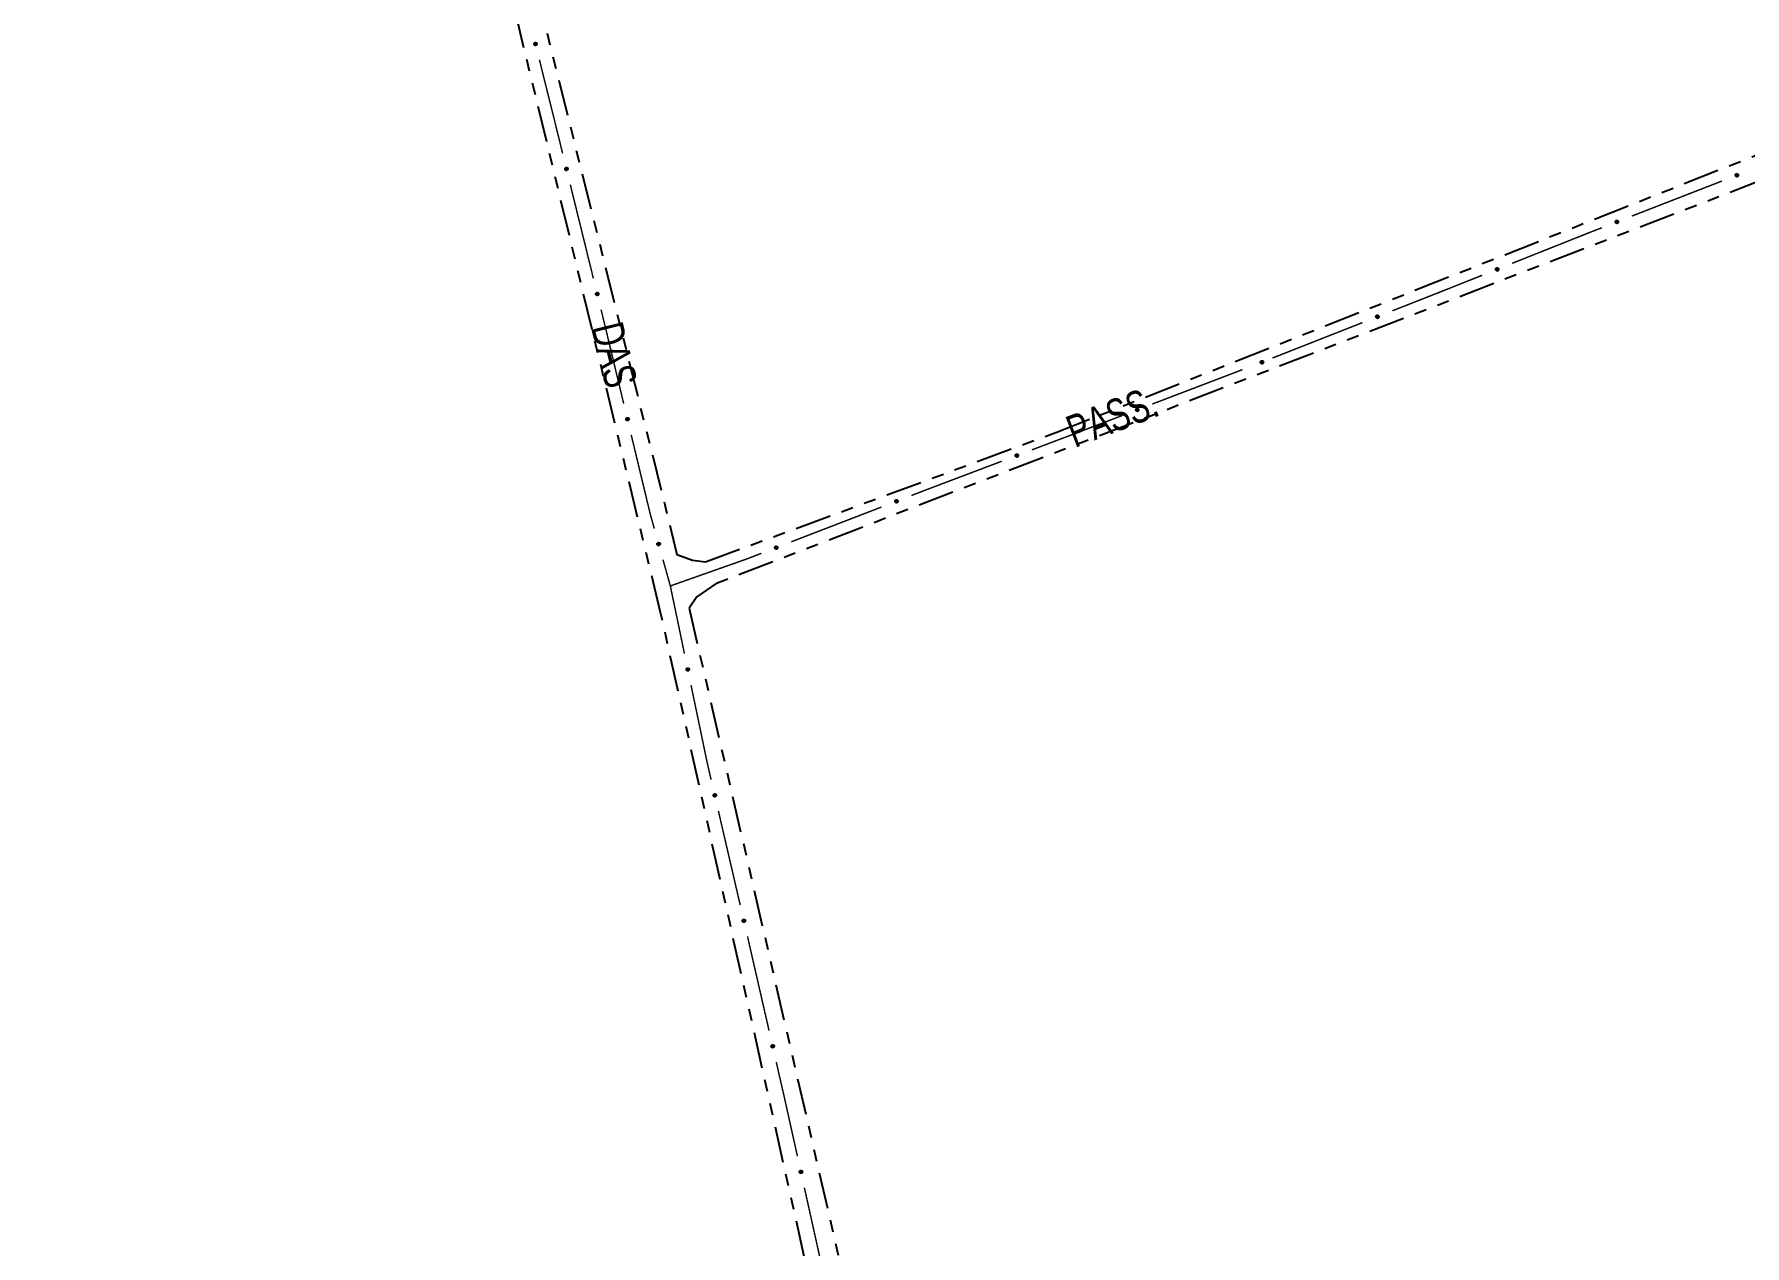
# Model space of a CAD drawing. Extents: x 211453 to 215163, y 4877397 to 4881305.
# Drawn here: x 214538.2 to 214750.7, y 4879796.9 to 4879947.4 of the extents above; entities that cross this region are included whole.
import ezdxf

# ---------------------------------------------------------------- set-up
doc = ezdxf.new("R2010")
doc.units = 0
doc.header["$LTSCALE"] = 1.5
doc.header["$MEASUREMENT"] = 0
doc.linetypes.add('TRACO_25', pattern=[8, 3, -1, 1, -1, 1, -1])
for name, color, linetype in [('SV-EIXO-RUA-N-PAV', 6, 'CONTINUOUS'), ('SV-RUA-NAO-PAV', 7, 'CONTINUOUS'), ('SV-TXT-RUA-N-PAV', 7, 'CONTINUOUS')]:
    doc.layers.add(name, color=color, linetype=linetype)
doc.styles.add('ARIAL', font='ARIAL.SHX')

msp = doc.modelspace()

# ---------------------------------------------------------------- linework, layer by layer
at = {"layer": 'SV-EIXO-RUA-N-PAV'}
for points in [[(214600.535165, 4879946.393123), (214600.577419, 4879946.368494), (214600.608698, 4879946.338686), (214600.627631, 4879946.306315), (214600.636903, 4879946.273348), (214600.642589, 4879946.238553), (214600.640583, 4879946.202207), (214600.62942, 4879946.16236), (214600.605011, 4879946.1198), (214600.57237, 4879946.089765), (214600.541627, 4879946.069505), (214600.507808, 4879946.057858), (214600.473913, 4879946.0529), (214600.436228, 4879946.056233), (214600.395958, 4879946.067939), (214600.353756, 4879946.093519), (214600.323291, 4879946.122952), (214600.305801, 4879946.154743), (214600.294306, 4879946.188817), (214600.288927, 4879946.22441), (214600.291102, 4879946.260077), (214600.302961, 4879946.300601), (214600.328761, 4879946.34192), (214600.35777, 4879946.37264), (214600.389307, 4879946.390573), (214600.423108, 4879946.401133), (214600.457938, 4879946.407261), (214600.494558, 4879946.406765), (214600.535165, 4879946.393123)], [(214604.380769, 4879930.861896), (214604.422967, 4879930.837171), (214604.454179, 4879930.807292), (214604.473038, 4879930.774878), (214604.482235, 4879930.74189), (214604.487842, 4879930.707082), (214604.485753, 4879930.670741), (214604.474501, 4879930.63092), (214604.449995, 4879930.588415), (214604.417285, 4879930.558453), (214604.386497, 4879930.538264), (214604.352651, 4879930.526693), (214604.318746, 4879930.521812), (214604.281068, 4879930.52523), (214604.240825, 4879930.537028), (214604.198681, 4879930.562704), (214604.168283, 4879930.592206), (214604.150864, 4879930.624037), (214604.139448, 4879930.658137), (214604.134149, 4879930.693742), (214604.136405, 4879930.729403), (214604.148356, 4879930.769901), (214604.174249, 4879930.811161), (214604.203328, 4879930.841815), (214604.234906, 4879930.859676), (214604.26873, 4879930.87016), (214604.303574, 4879930.876209), (214604.340193, 4879930.87563), (214604.380769, 4879930.861896)], [(214749.543272, 4879929.974012), (214749.562333, 4879930.019053), (214749.587926, 4879930.053866), (214749.617628, 4879930.076758), (214749.64915, 4879930.090144), (214749.682941, 4879930.100205), (214749.719247, 4879930.102833), (214749.760189, 4879930.096823), (214749.805506, 4879930.07802), (214749.839445, 4879930.049459), (214749.863446, 4879930.02154), (214749.879296, 4879929.989474), (214749.88852, 4879929.956484), (214749.890003, 4879929.918681), (214749.883508, 4879929.87725), (214749.863497, 4879929.83214), (214749.838173, 4879929.798182), (214749.808862, 4879929.776794), (214749.776524, 4879929.761064), (214749.741904, 4879929.751206), (214749.70625, 4879929.748832), (214749.664547, 4879929.755446), (214749.620285, 4879929.775787), (214749.586128, 4879929.800658), (214749.564334, 4879929.829661), (214749.549564, 4879929.861846), (214749.539061, 4879929.895615), (214749.5349, 4879929.932001), (214749.543272, 4879929.974012)], [(214734.631198, 4879924.174872), (214734.650259, 4879924.219913), (214734.675851, 4879924.254726), (214734.705553, 4879924.277618), (214734.737075, 4879924.291003), (214734.770866, 4879924.301065), (214734.807172, 4879924.303692), (214734.848114, 4879924.297683), (214734.893431, 4879924.278879), (214734.92737, 4879924.250319), (214734.951372, 4879924.222399), (214734.967221, 4879924.190334), (214734.976446, 4879924.157344), (214734.977928, 4879924.119541), (214734.971433, 4879924.07811), (214734.951422, 4879924.032999), (214734.926098, 4879923.999042), (214734.896787, 4879923.977654), (214734.86445, 4879923.961924), (214734.829829, 4879923.952065), (214734.794175, 4879923.949691), (214734.752472, 4879923.956306), (214734.70821, 4879923.976646), (214734.674053, 4879924.001517), (214734.652259, 4879924.03052), (214734.63749, 4879924.062706), (214734.626986, 4879924.096475), (214734.622825, 4879924.132861), (214734.631198, 4879924.174872)], [(214719.755366, 4879918.281208), (214719.774062, 4879918.326402), (214719.799372, 4879918.361421), (214719.828888, 4879918.384553), (214719.860301, 4879918.398192), (214719.894009, 4879918.408527), (214719.930293, 4879918.411448), (214719.971282, 4879918.40577), (214720.016749, 4879918.387334), (214720.050919, 4879918.359048), (214720.075145, 4879918.331324), (214720.091254, 4879918.299388), (214720.100744, 4879918.266474), (214720.102533, 4879918.228684), (214720.096373, 4879918.187201), (214720.076728, 4879918.141931), (214720.051679, 4879918.107769), (214720.022542, 4879918.086145), (214719.990333, 4879918.070154), (214719.955793, 4879918.060016), (214719.920159, 4879918.057353), (214719.878404, 4879918.06363), (214719.833979, 4879918.083612), (214719.799622, 4879918.108206), (214719.777594, 4879918.137032), (214719.762565, 4879918.169097), (214719.751788, 4879918.20278), (214719.747333, 4879918.239131), (214719.755366, 4879918.281208)], [(214608.20302, 4879915.325152), (214608.245218, 4879915.300427), (214608.27643, 4879915.270548), (214608.295289, 4879915.238135), (214608.304486, 4879915.205147), (214608.310094, 4879915.170339), (214608.308005, 4879915.133998), (214608.296752, 4879915.094176), (214608.272246, 4879915.051672), (214608.239537, 4879915.02171), (214608.208748, 4879915.00152), (214608.174902, 4879914.98995), (214608.140997, 4879914.985069), (214608.103319, 4879914.988487), (214608.063076, 4879915.000285), (214608.020932, 4879915.02596), (214607.990534, 4879915.055463), (214607.973116, 4879915.087293), (214607.961699, 4879915.121393), (214607.9564, 4879915.156998), (214607.958656, 4879915.19266), (214607.970607, 4879915.233157), (214607.9965, 4879915.274418), (214608.025579, 4879915.305072), (214608.057157, 4879915.322933), (214608.090982, 4879915.333417), (214608.125825, 4879915.339466), (214608.162444, 4879915.338887), (214608.20302, 4879915.325152)], [(214704.879721, 4879912.390432), (214704.898585, 4879912.435556), (214704.924024, 4879912.470481), (214704.953626, 4879912.493503), (214704.985089, 4879912.507026), (214705.018836, 4879912.517235), (214705.05513, 4879912.520022), (214705.096098, 4879912.514192), (214705.141496, 4879912.495587), (214705.175561, 4879912.467175), (214705.199684, 4879912.439361), (214705.215674, 4879912.407365), (214705.225043, 4879912.374416), (214705.226691, 4879912.33662), (214705.220377, 4879912.29516), (214705.200564, 4879912.249963), (214705.175389, 4879912.215895), (214705.146172, 4879912.194379), (214705.113904, 4879912.178507), (214705.079326, 4879912.168497), (214705.043683, 4879912.165967), (214705.001952, 4879912.172399), (214704.957601, 4879912.192545), (214704.923335, 4879912.217267), (214704.901415, 4879912.246174), (214704.886504, 4879912.278294), (214704.875853, 4879912.312017), (214704.871533, 4879912.348384), (214704.879721, 4879912.390432)], [(214690.539106, 4879906.741098), (214690.557969, 4879906.786222), (214690.583409, 4879906.821147), (214690.613011, 4879906.844169), (214690.644474, 4879906.857692), (214690.67822, 4879906.867902), (214690.714515, 4879906.870688), (214690.755483, 4879906.864858), (214690.800881, 4879906.846253), (214690.834945, 4879906.817841), (214690.859069, 4879906.790028), (214690.875059, 4879906.758032), (214690.884427, 4879906.725083), (214690.886075, 4879906.687286), (214690.879762, 4879906.645827), (214690.859949, 4879906.60063), (214690.834774, 4879906.566562), (214690.805557, 4879906.545045), (214690.773288, 4879906.529174), (214690.738711, 4879906.519164), (214690.703068, 4879906.516634), (214690.661336, 4879906.523065), (214690.616986, 4879906.543212), (214690.58272, 4879906.567933), (214690.560799, 4879906.59684), (214690.545889, 4879906.628961), (214690.535237, 4879906.662683), (214690.530917, 4879906.699051), (214690.539106, 4879906.741098)], [(214675.044213, 4879900.825815), (214675.063549, 4879900.870739), (214675.089354, 4879900.905395), (214675.119196, 4879900.928105), (214675.150799, 4879900.941297), (214675.184651, 4879900.951151), (214675.220973, 4879900.953557), (214675.261877, 4879900.947297), (214675.307078, 4879900.928216), (214675.340842, 4879900.899449), (214675.364672, 4879900.871383), (214675.380325, 4879900.839221), (214675.389348, 4879900.806175), (214675.390599, 4879900.768364), (214675.38385, 4879900.726973), (214675.363564, 4879900.681986), (214675.338032, 4879900.648184), (214675.308591, 4879900.626976), (214675.276158, 4879900.611444), (214675.241478, 4879900.601798), (214675.20581, 4879900.599642), (214675.164148, 4879900.606511), (214675.120011, 4879900.627122), (214675.086007, 4879900.652202), (214675.064391, 4879900.681338), (214675.049819, 4879900.713613), (214675.039522, 4879900.747445), (214675.035584, 4879900.783856), (214675.044213, 4879900.825815)], [(214611.959189, 4879899.771721), (214612.00125, 4879899.746764), (214612.032297, 4879899.716714), (214612.050977, 4879899.684197), (214612.059993, 4879899.651159), (214612.065409, 4879899.61632), (214612.06312, 4879899.579991), (214612.051648, 4879899.540233), (214612.026909, 4879899.497863), (214611.994035, 4879899.468082), (214611.963136, 4879899.448062), (214611.929227, 4879899.436678), (214611.895295, 4879899.431984), (214611.857637, 4879899.43561), (214611.817459, 4879899.447629), (214611.775457, 4879899.473536), (214611.745222, 4879899.503205), (214611.727979, 4879899.535131), (214611.71675, 4879899.569293), (214611.711647, 4879899.604927), (214611.714099, 4879899.640575), (214611.726273, 4879899.681007), (214611.752393, 4879899.722124), (214611.78164, 4879899.752617), (214611.813316, 4879899.770304), (214611.847198, 4879899.780602), (214611.882074, 4879899.786459), (214611.918689, 4879899.785678), (214611.959189, 4879899.771721)], [(214660.087943, 4879895.142723), (214660.107429, 4879895.187582), (214660.133349, 4879895.222152), (214660.163266, 4879895.244762), (214660.194914, 4879895.257849), (214660.228798, 4879895.26759), (214660.265127, 4879895.269875), (214660.306011, 4879895.263479), (214660.351148, 4879895.244248), (214660.384816, 4879895.215367), (214660.408552, 4879895.187223), (214660.424098, 4879895.155009), (214660.43301, 4879895.121933), (214660.434135, 4879895.084118), (214660.427249, 4879895.04275), (214660.406813, 4879894.997831), (214660.381169, 4879894.964114), (214660.351657, 4879894.943004), (214660.319172, 4879894.92758), (214660.28446, 4879894.918049), (214660.248785, 4879894.916012), (214660.207147, 4879894.923021), (214660.163079, 4879894.943778), (214660.129158, 4879894.968971), (214660.10764, 4879894.998179), (214660.093175, 4879895.030502), (214660.082991, 4879895.064369), (214660.079174, 4879895.100793), (214660.087943, 4879895.142723)], [(214645.131245, 4879889.457867), (214645.150444, 4879889.502849), (214645.176143, 4879889.537584), (214645.205916, 4879889.560385), (214645.237478, 4879889.573673), (214645.2713, 4879889.583631), (214645.307614, 4879889.586148), (214645.348537, 4879889.580013), (214645.393796, 4879889.561071), (214645.427648, 4879889.532406), (214645.451563, 4879889.504413), (214645.467315, 4879889.472299), (214645.476438, 4879889.439281), (214645.477805, 4879889.401474), (214645.471183, 4879889.360063), (214645.451034, 4879889.315014), (214645.425606, 4879889.281134), (214645.396229, 4879889.259836), (214645.363844, 4879889.244205), (214645.329193, 4879889.234453), (214645.293532, 4879889.232188), (214645.25185, 4879889.23893), (214645.20765, 4879889.259406), (214645.17357, 4879889.284382), (214645.151865, 4879889.313452), (214645.137194, 4879889.345682), (214645.126793, 4879889.379483), (214645.122744, 4879889.415882), (214645.131245, 4879889.457867)], [(214615.827387, 4879884.252526), (214615.870339, 4879884.229134), (214615.902471, 4879884.200247), (214615.922336, 4879884.168441), (214615.932562, 4879884.135757), (214615.939257, 4879884.101142), (214615.938307, 4879884.064753), (214615.928307, 4879884.024599), (214615.905145, 4879883.981347), (214615.87339, 4879883.950376), (214615.843249, 4879883.929232), (214615.809782, 4879883.916607), (214615.776046, 4879883.910667), (214615.73828, 4879883.912903), (214615.697686, 4879883.923435), (214615.654759, 4879883.947778), (214615.623452, 4879883.976314), (214615.605045, 4879884.007583), (214615.592566, 4879884.041309), (214615.586155, 4879884.07673), (214615.587293, 4879884.112445), (214615.59797, 4879884.153297), (214615.622558, 4879884.195348), (214615.650663, 4879884.226898), (214615.681665, 4879884.245739), (214615.715145, 4879884.257277), (214615.749782, 4879884.264414), (214615.786401, 4879884.264982), (214615.827387, 4879884.252526)], [(214630.201473, 4879883.704442), (214630.220672, 4879883.749425), (214630.246371, 4879883.784159), (214630.276143, 4879883.80696), (214630.307706, 4879883.820249), (214630.341527, 4879883.830207), (214630.377842, 4879883.832723), (214630.418765, 4879883.826588), (214630.464024, 4879883.807646), (214630.497876, 4879883.778981), (214630.521791, 4879883.750989), (214630.537543, 4879883.718875), (214630.546666, 4879883.685857), (214630.548032, 4879883.648049), (214630.54141, 4879883.606638), (214630.521262, 4879883.561589), (214630.495833, 4879883.52771), (214630.466457, 4879883.506412), (214630.434072, 4879883.490781), (214630.399421, 4879883.481028), (214630.36376, 4879883.478763), (214630.322077, 4879883.485506), (214630.277878, 4879883.505982), (214630.243797, 4879883.530957), (214630.222092, 4879883.560027), (214630.207421, 4879883.592257), (214630.197021, 4879883.626058), (214630.192972, 4879883.662457), (214630.201473, 4879883.704442)], [(214619.455903, 4879868.670167), (214619.497194, 4879868.643954), (214619.527322, 4879868.612982), (214619.545015, 4879868.579918), (214619.55303, 4879868.546623), (214619.557395, 4879868.511637), (214619.554013, 4879868.475394), (214619.541349, 4879868.435999), (214619.515345, 4879868.394394), (214619.481589, 4879868.365616), (214619.450101, 4879868.346536), (214619.415864, 4879868.336179), (214619.381806, 4879868.332508), (214619.344274, 4879868.337266), (214619.304477, 4879868.35049), (214619.263274, 4879868.377651), (214619.233946, 4879868.408217), (214619.217673, 4879868.440648), (214619.207478, 4879868.475133), (214619.20345, 4879868.510904), (214619.206975, 4879868.546462), (214619.220362, 4879868.586509), (214619.247708, 4879868.62682), (214619.27786, 4879868.656419), (214619.310054, 4879868.673144), (214619.344231, 4879868.682417), (214619.379268, 4879868.687221), (214619.415843, 4879868.685338), (214619.455903, 4879868.670167)], [(214622.807718, 4879853.02846), (214622.849584, 4879853.003176), (214622.880395, 4879852.972885), (214622.898822, 4879852.940224), (214622.907579, 4879852.907116), (214622.912724, 4879852.872237), (214622.910152, 4879852.835926), (214622.898371, 4879852.796258), (214622.873302, 4879852.754083), (214622.840197, 4879852.724559), (214622.809143, 4879852.704781), (214622.775146, 4879852.693661), (214622.741179, 4879852.689231), (214622.70355, 4879852.69315), (214622.663467, 4879852.705482), (214622.621668, 4879852.731715), (214622.591665, 4879852.761619), (214622.574672, 4879852.793679), (214622.563709, 4879852.827927), (214622.558884, 4879852.8636), (214622.561614, 4879852.899228), (214622.574103, 4879852.939563), (214622.600542, 4879852.980476), (214622.630026, 4879853.01074), (214622.661838, 4879853.02818), (214622.695799, 4879853.038213), (214622.730721, 4879853.043798), (214622.767328, 4879853.042733), (214622.807718, 4879853.02846)], [(214626.423071, 4879837.442273), (214626.464936, 4879837.416989), (214626.495748, 4879837.386698), (214626.514175, 4879837.354037), (214626.522932, 4879837.320929), (214626.528076, 4879837.28605), (214626.525505, 4879837.249739), (214626.513723, 4879837.210071), (214626.488655, 4879837.167896), (214626.45555, 4879837.138372), (214626.424496, 4879837.118594), (214626.390499, 4879837.107474), (214626.356532, 4879837.103044), (214626.318903, 4879837.106963), (214626.27882, 4879837.119295), (214626.237021, 4879837.145528), (214626.207018, 4879837.175432), (214626.190024, 4879837.207492), (214626.179062, 4879837.24174), (214626.174237, 4879837.277413), (214626.176967, 4879837.313041), (214626.189456, 4879837.353376), (214626.215895, 4879837.394289), (214626.245379, 4879837.424553), (214626.277191, 4879837.441993), (214626.311152, 4879837.452026), (214626.346073, 4879837.457611), (214626.382681, 4879837.456546), (214626.423071, 4879837.442273)], [(214629.998992, 4879821.84667), (214630.040784, 4879821.821264), (214630.071507, 4879821.790883), (214630.089838, 4879821.758168), (214630.098499, 4879821.725035), (214630.103541, 4879821.690141), (214630.100863, 4879821.653838), (214630.088966, 4879821.614205), (214630.063775, 4879821.572103), (214630.030584, 4879821.542676), (214629.999472, 4879821.522988), (214629.965443, 4879821.511968), (214629.931463, 4879821.507637), (214629.893845, 4879821.511666), (214629.853798, 4879821.524115), (214629.812076, 4879821.55047), (214629.782161, 4879821.580462), (214629.765261, 4879821.612571), (214629.754399, 4879821.646851), (214629.749678, 4879821.682537), (214629.752512, 4879821.718158), (214629.765118, 4879821.758456), (214629.791677, 4879821.799291), (214629.821249, 4879821.82947), (214629.853112, 4879821.846816), (214629.887103, 4879821.85675), (214629.92204, 4879821.862233), (214629.958644, 4879821.861061), (214629.998992, 4879821.84667)], [(214633.508668, 4879806.235669), (214633.550285, 4879806.209978), (214633.580799, 4879806.179387), (214633.598906, 4879806.146547), (214633.607339, 4879806.113356), (214633.612143, 4879806.078428), (214633.609216, 4879806.042144), (214633.597048, 4879806.002593), (214633.571569, 4879805.960665), (214633.538177, 4879805.931466), (214633.506931, 4879805.911992), (214633.472827, 4879805.901205), (214633.438818, 4879805.897107), (214633.40123, 4879805.901393), (214633.361269, 4879805.914116), (214633.319728, 4879805.940757), (214633.290019, 4879805.970952), (214633.273339, 4879806.003176), (214633.262712, 4879806.03753), (214633.258235, 4879806.073248), (214633.261313, 4879806.108848), (214633.274196, 4879806.149059), (214633.301033, 4879806.189711), (214633.330812, 4879806.219687), (214633.362793, 4879806.236814), (214633.39685, 4879806.246515), (214633.431824, 4879806.251759), (214633.46842, 4879806.250336), (214633.508668, 4879806.235669)]]:
    msp.add_lwpolyline(points, close=True, dxfattribs=at)
for points in [[(214600.288927, 4879946.22441), (214600.323291, 4879946.122952)], [(214600.291102, 4879946.260077), (214600.353756, 4879946.093519)], [(214600.291677, 4879946.238185), (214600.336502, 4879946.114344)], [(214600.300668, 4879946.275568), (214600.372536, 4879946.088146)], [(214600.302961, 4879946.300601), (214600.395958, 4879946.067939)], [(214600.318271, 4879946.317903), (214600.414862, 4879946.064917)], [(214600.328761, 4879946.34192), (214600.436228, 4879946.056233)], [(214600.342816, 4879946.354932), (214600.452912, 4879946.058903)], [(214600.35777, 4879946.37264), (214600.473913, 4879946.0529)], [(214600.373629, 4879946.378053), (214600.489646, 4879946.058187)], [(214600.389307, 4879946.390573), (214600.507808, 4879946.057858)], [(214600.406415, 4879946.393228), (214600.521758, 4879946.064758)], [(214600.423108, 4879946.401133), (214600.541627, 4879946.069505)], [(214600.442499, 4879946.400786), (214600.55753, 4879946.084893)], [(214600.457938, 4879946.407261), (214600.57237, 4879946.089765)], [(214600.477251, 4879946.402389), (214600.588013, 4879946.109337)], [(214600.494558, 4879946.406765), (214600.605011, 4879946.1198)], [(214600.513319, 4879946.398695), (214600.61454, 4879946.144047)], [(214600.535165, 4879946.393123), (214600.62942, 4879946.16236)], [(214600.557636, 4879946.378772), (214600.63281, 4879946.189359)], [(214600.577419, 4879946.368494), (214600.640583, 4879946.202207)], [(214600.595323, 4879946.351579), (214600.638494, 4879946.228734)], [(214600.608698, 4879946.338686), (214600.642589, 4879946.238553)], [(214604.134149, 4879930.693742), (214604.168283, 4879930.592206)], [(214604.136405, 4879930.729403), (214604.198681, 4879930.562704)], [(214604.136931, 4879930.70751), (214604.181474, 4879930.583568)], [(214604.146006, 4879930.744873), (214604.217449, 4879930.557288)], [(214604.148356, 4879930.769901), (214604.240825, 4879930.537028)], [(214604.163705, 4879930.787168), (214604.259722, 4879930.533963)], [(214604.174249, 4879930.811161), (214604.281068, 4879930.52523)], [(214604.188334, 4879930.824142), (214604.297758, 4879930.527863)], [(214604.203328, 4879930.841815), (214604.318746, 4879930.521812)], [(214604.219199, 4879930.847192), (214604.334491, 4879930.527064)], [(214604.234906, 4879930.859676), (214604.352651, 4879930.526693)], [(214604.25202, 4879930.862292), (214604.366617, 4879930.533562)], [(214604.26873, 4879930.87016), (214604.386497, 4879930.538264)], [(214604.288121, 4879930.869768), (214604.402434, 4879930.553615)], [(214604.303574, 4879930.876209), (214604.417285, 4879930.558453)], [(214604.322876, 4879930.871293), (214604.432973, 4879930.577991)], [(214604.340193, 4879930.87563), (214604.449995, 4879930.588415)], [(214604.358935, 4879930.867517), (214604.459579, 4879930.61264)], [(214604.380769, 4879930.861896), (214604.474501, 4879930.63092)], [(214604.403207, 4879930.847494), (214604.477951, 4879930.657911)], [(214604.422967, 4879930.837171), (214604.485753, 4879930.670741)], [(214604.440833, 4879930.820215), (214604.483725, 4879930.697272)], [(214604.454179, 4879930.807292), (214604.487842, 4879930.707082)], [(214749.5349, 4879929.932001), (214749.805506, 4879930.07802)], [(214749.539061, 4879929.895615), (214749.839445, 4879930.049459)], [(214749.540521, 4879929.951635), (214749.780245, 4879930.084391)], [(214749.54144, 4879929.915391), (214749.818043, 4879930.062489)], [(214749.543272, 4879929.974012), (214749.760189, 4879930.096823)], [(214749.547445, 4879929.881124), (214749.846163, 4879930.035358)], [(214749.549564, 4879929.861846), (214749.863446, 4879930.02154)], [(214749.554652, 4879929.998124), (214749.732978, 4879930.096755)], [(214749.559527, 4879929.846293), (214749.870679, 4879930.002434)], [(214749.562333, 4879930.019053), (214749.719247, 4879930.102833)], [(214749.564334, 4879929.829661), (214749.879296, 4879929.989474)], [(214749.576837, 4879930.038962), (214749.693201, 4879930.097391)], [(214749.578744, 4879929.8157), (214749.881277, 4879929.971418)], [(214749.586128, 4879929.800658), (214749.88852, 4879929.956484)], [(214749.587926, 4879930.053866), (214749.682941, 4879930.100205)], [(214749.605592, 4879929.788075), (214749.885234, 4879929.934891)], [(214749.620285, 4879929.775787), (214749.890003, 4879929.918681)], [(214749.64544, 4879929.768434), (214749.884103, 4879929.896385)], [(214749.664547, 4879929.755446), (214749.883508, 4879929.87725)], [(214749.689668, 4879929.756352), (214749.86644, 4879929.85145)], [(214749.70625, 4879929.748832), (214749.863497, 4879929.83214)], [(214749.727891, 4879929.752184), (214749.845033, 4879929.81238)], [(214749.741904, 4879929.751206), (214749.838173, 4879929.798182)], [(214734.622825, 4879924.132861), (214734.893431, 4879924.278879)], [(214734.626986, 4879924.096475), (214734.92737, 4879924.250319)], [(214734.628447, 4879924.152495), (214734.86817, 4879924.285251)], [(214734.629365, 4879924.11625), (214734.905969, 4879924.263348)], [(214734.631198, 4879924.174872), (214734.848114, 4879924.297683)], [(214734.635371, 4879924.081984), (214734.934088, 4879924.236218)], [(214734.63749, 4879924.062706), (214734.951372, 4879924.222399)], [(214734.642577, 4879924.198984), (214734.820903, 4879924.297615)], [(214734.647452, 4879924.047152), (214734.958605, 4879924.203294)], [(214734.650259, 4879924.219913), (214734.807172, 4879924.303692)], [(214734.652259, 4879924.03052), (214734.967221, 4879924.190334)], [(214734.664762, 4879924.239821), (214734.781126, 4879924.298251)], [(214734.66667, 4879924.01656), (214734.969203, 4879924.172278)], [(214734.674053, 4879924.001517), (214734.976446, 4879924.157344)], [(214734.675851, 4879924.254726), (214734.770866, 4879924.301065)], [(214734.693517, 4879923.988935), (214734.973159, 4879924.13575)], [(214734.70821, 4879923.976646), (214734.977928, 4879924.119541)], [(214734.733365, 4879923.969294), (214734.972029, 4879924.097245)], [(214734.752472, 4879923.956306), (214734.971433, 4879924.07811)], [(214734.777594, 4879923.957212), (214734.954366, 4879924.05231)], [(214734.794175, 4879923.949691), (214734.951422, 4879924.032999)], [(214734.815817, 4879923.953043), (214734.932958, 4879924.013239)], [(214734.829829, 4879923.952065), (214734.926098, 4879923.999042)], [(214719.747333, 4879918.239131), (214720.016749, 4879918.387334)], [(214719.751788, 4879918.20278), (214720.050919, 4879918.359048)], [(214719.752796, 4879918.25881), (214719.991438, 4879918.3935)], [(214719.754008, 4879918.222574), (214720.029412, 4879918.371904)], [(214719.755366, 4879918.281208), (214719.971282, 4879918.40577)], [(214719.76029, 4879918.188357), (214720.057751, 4879918.345002)], [(214719.762565, 4879918.169097), (214720.075145, 4879918.331324)], [(214719.76655, 4879918.305412), (214719.944073, 4879918.405482)], [(214719.772653, 4879918.153625), (214720.082532, 4879918.312278)], [(214719.774062, 4879918.326402), (214719.930293, 4879918.411448)], [(214719.777594, 4879918.137032), (214720.091254, 4879918.299388)], [(214719.788404, 4879918.346427), (214719.904292, 4879918.405796)], [(214719.792117, 4879918.123189), (214720.093381, 4879918.281348)], [(214719.799372, 4879918.361421), (214719.894009, 4879918.408527)], [(214719.799622, 4879918.108206), (214720.100744, 4879918.266474)], [(214719.819187, 4879918.095782), (214720.097633, 4879918.244854)], [(214719.833979, 4879918.083612), (214720.102533, 4879918.228684)], [(214719.859193, 4879918.076463), (214720.096814, 4879918.206341)], [(214719.878404, 4879918.06363), (214720.096373, 4879918.187201)], [(214719.903518, 4879918.06474), (214720.079515, 4879918.161264)], [(214719.920159, 4879918.057353), (214720.076728, 4879918.141931)], [(214719.941773, 4879918.060881), (214720.058424, 4879918.122022)], [(214719.955793, 4879918.060016), (214720.051679, 4879918.107769)], [(214608.010586, 4879915.287398), (214608.12001, 4879914.99112)], [(214608.025579, 4879915.305072), (214608.140997, 4879914.985069)], [(214608.04145, 4879915.310449), (214608.156742, 4879914.99032)], [(214608.057157, 4879915.322933), (214608.174902, 4879914.98995)], [(214608.074271, 4879915.325549), (214608.188868, 4879914.996818)], [(214608.090982, 4879915.333417), (214608.208748, 4879915.00152)], [(214608.110372, 4879915.333025), (214608.224686, 4879915.016872)], [(214608.125825, 4879915.339466), (214608.239537, 4879915.02171)], [(214608.145127, 4879915.334549), (214608.255224, 4879915.041247)], [(214608.162444, 4879915.338887), (214608.272246, 4879915.051672)], [(214608.181187, 4879915.330773), (214608.28183, 4879915.075897)], [(214608.20302, 4879915.325152), (214608.296752, 4879915.094176)], [(214608.225458, 4879915.31075), (214608.300202, 4879915.121168)], [(214608.245218, 4879915.300427), (214608.308005, 4879915.133998)], [(214607.9564, 4879915.156998), (214607.990534, 4879915.055463)], [(214607.958656, 4879915.19266), (214608.020932, 4879915.02596)], [(214607.959182, 4879915.170767), (214608.003725, 4879915.046825)], [(214607.968258, 4879915.20813), (214608.0397, 4879915.020545)], [(214607.970607, 4879915.233157), (214608.063076, 4879915.000285)], [(214607.985957, 4879915.250424), (214608.081973, 4879914.99722)], [(214607.9965, 4879915.274418), (214608.103319, 4879914.988487)], [(214608.263084, 4879915.283471), (214608.305976, 4879915.160529)], [(214608.27643, 4879915.270548), (214608.310094, 4879915.170339)], [(214704.871533, 4879912.348384), (214705.141496, 4879912.495587)], [(214704.875853, 4879912.312017), (214705.175561, 4879912.467175)], [(214704.877068, 4879912.368043), (214705.116208, 4879912.501847)], [(214704.878145, 4879912.331803), (214705.154102, 4879912.480111)], [(214704.879721, 4879912.390432), (214705.096098, 4879912.514192)], [(214704.884301, 4879912.297563), (214705.18234, 4879912.453104)], [(214704.886504, 4879912.278294), (214705.199684, 4879912.439361)], [(214704.890995, 4879912.414594), (214705.068888, 4879912.514004)], [(214704.896535, 4879912.262785), (214705.207001, 4879912.420287)], [(214704.898585, 4879912.435556), (214705.05513, 4879912.520022)], [(214704.901415, 4879912.246174), (214705.215674, 4879912.407365)], [(214704.913001, 4879912.455527), (214705.029108, 4879912.514466)], [(214704.915886, 4879912.232277), (214705.217734, 4879912.389318)], [(214704.923335, 4879912.217267), (214705.225043, 4879912.374416)], [(214704.924024, 4879912.470481), (214705.018836, 4879912.517235)], [(214704.942855, 4879912.204769), (214705.221851, 4879912.352808)], [(214704.957601, 4879912.192545), (214705.226691, 4879912.33662)], [(214704.982788, 4879912.185303), (214705.220889, 4879912.314298)], [(214705.001952, 4879912.172399), (214705.220377, 4879912.29516)], [(214705.027069, 4879912.173415), (214705.203423, 4879912.269286)], [(214705.043683, 4879912.165967), (214705.200564, 4879912.249963)], [(214705.06531, 4879912.169414), (214705.182186, 4879912.230122)], [(214705.079326, 4879912.168497), (214705.175389, 4879912.215895)], [(214690.530917, 4879906.699051), (214690.800881, 4879906.846253)], [(214690.535237, 4879906.662683), (214690.834945, 4879906.817841)], [(214690.536453, 4879906.71871), (214690.775592, 4879906.852514)], [(214690.53753, 4879906.682469), (214690.813487, 4879906.830777)], [(214690.539106, 4879906.741098), (214690.755483, 4879906.864858)], [(214690.543685, 4879906.64823), (214690.841725, 4879906.80377)], [(214690.545889, 4879906.628961), (214690.859069, 4879906.790028)], [(214690.55038, 4879906.76526), (214690.728272, 4879906.864671)], [(214690.557969, 4879906.786222), (214690.714515, 4879906.870688)], [(214690.572385, 4879906.806194), (214690.688493, 4879906.865132)], [(214690.583409, 4879906.821147), (214690.67822, 4879906.867902)], [(214690.555919, 4879906.613451), (214690.866385, 4879906.770954)], [(214690.560799, 4879906.59684), (214690.875059, 4879906.758032)], [(214690.575271, 4879906.582943), (214690.877119, 4879906.739984)], [(214690.58272, 4879906.567933), (214690.884427, 4879906.725083)], [(214690.602239, 4879906.555436), (214690.881235, 4879906.703475)], [(214690.616986, 4879906.543212), (214690.886075, 4879906.687286)], [(214690.642173, 4879906.535969), (214690.880274, 4879906.664965)], [(214690.661336, 4879906.523065), (214690.879762, 4879906.645827)], [(214690.686454, 4879906.524082), (214690.862807, 4879906.619953)], [(214690.703068, 4879906.516634), (214690.859949, 4879906.60063)], [(214690.724694, 4879906.520081), (214690.841571, 4879906.580789)], [(214690.738711, 4879906.519164), (214690.834774, 4879906.566562)], [(214675.035584, 4879900.783856), (214675.307078, 4879900.928216)], [(214675.039522, 4879900.747445), (214675.340842, 4879900.899449)], [(214675.041325, 4879900.803456), (214675.281856, 4879900.934742)], [(214675.042022, 4879900.767206), (214675.319521, 4879900.912609)], [(214675.044213, 4879900.825815), (214675.261877, 4879900.947297)], [(214675.047818, 4879900.732904), (214675.347474, 4879900.885307)], [(214675.049819, 4879900.713613), (214675.364672, 4879900.871383)], [(214675.05574, 4879900.849858), (214675.234666, 4879900.947395)], [(214675.059686, 4879900.697999), (214675.371788, 4879900.852234)], [(214675.063549, 4879900.870739), (214675.220973, 4879900.953557)], [(214675.064391, 4879900.681338), (214675.380325, 4879900.839221)], [(214675.078174, 4879900.890558), (214675.194894, 4879900.948274)], [(214675.078716, 4879900.667289), (214675.382196, 4879900.821153)], [(214675.086007, 4879900.652202), (214675.389348, 4879900.806175)], [(214675.089354, 4879900.905395), (214675.184651, 4879900.951151)], [(214675.105394, 4879900.639501), (214675.385929, 4879900.784602)], [(214675.120011, 4879900.627122), (214675.390599, 4879900.768364)], [(214675.145121, 4879900.619616), (214675.384563, 4879900.746104)], [(214675.164148, 4879900.606511), (214675.38385, 4879900.726973)], [(214675.189275, 4879900.607264), (214675.366625, 4879900.701278)], [(214675.20581, 4879900.599642), (214675.363564, 4879900.681986)], [(214675.227471, 4879900.602862), (214675.344979, 4879900.662339)], [(214675.241478, 4879900.601798), (214675.338032, 4879900.648184)], [(214611.711647, 4879899.604927), (214611.745222, 4879899.503205)], [(214611.714099, 4879899.640575), (214611.775457, 4879899.473536)], [(214611.714505, 4879899.61868), (214611.758365, 4879899.494495)], [(214611.723786, 4879899.655992), (214611.794195, 4879899.468017)], [(214611.726273, 4879899.681007), (214611.817459, 4879899.447629)], [(214611.741717, 4879899.698189), (214611.836339, 4879899.44446)], [(214611.752393, 4879899.722124), (214611.857637, 4879899.43561)], [(214611.76655, 4879899.735026), (214611.874341, 4879899.438151)], [(214611.78164, 4879899.752617), (214611.895295, 4879899.431984)], [(214611.797541, 4879899.757907), (214611.911068, 4879899.437149)], [(214611.813316, 4879899.770304), (214611.929227, 4879899.436678)], [(214611.830444, 4879899.772826), (214611.94323, 4879899.44347)], [(214611.847198, 4879899.780602), (214611.963136, 4879899.448062)], [(214611.866586, 4879899.780104), (214611.979157, 4879899.463326)], [(214611.882074, 4879899.786459), (214611.994035, 4879899.468082)], [(214611.901349, 4879899.781436), (214612.00983, 4879899.487533)], [(214611.918689, 4879899.785678), (214612.026909, 4879899.497863)], [(214611.937387, 4879899.777462), (214612.036626, 4879899.522035)], [(214611.959189, 4879899.771721), (214612.051648, 4879899.540233)], [(214611.981548, 4879899.757196), (214612.055247, 4879899.567205)], [(214612.00125, 4879899.746764), (214612.06312, 4879899.579991)], [(214612.019022, 4879899.72971), (214612.061238, 4879899.606533)], [(214612.032297, 4879899.716714), (214612.065409, 4879899.61632)], [(214660.079174, 4879895.100793), (214660.351148, 4879895.244248)], [(214660.082991, 4879895.064369), (214660.384816, 4879895.215367)], [(214660.084981, 4879895.120373), (214660.325948, 4879895.250857)], [(214660.085557, 4879895.084121), (214660.363538, 4879895.228599)], [(214660.087943, 4879895.142723), (214660.306011, 4879895.263479)], [(214660.091238, 4879895.0498), (214660.3914, 4879895.201204)], [(214660.093175, 4879895.030502), (214660.408552, 4879895.187223)], [(214660.09955, 4879895.166727), (214660.2788, 4879895.263668)], [(214660.10299, 4879895.014856), (214660.415604, 4879895.16805)], [(214660.107429, 4879895.187582), (214660.265127, 4879895.269875)], [(214660.10764, 4879894.998179), (214660.424098, 4879895.155009)], [(214660.121917, 4879894.984083), (214660.425909, 4879895.136935)], [(214660.12212, 4879895.207352), (214660.239031, 4879895.264679)], [(214660.129158, 4879894.968971), (214660.43301, 4879895.121933)], [(214660.133349, 4879895.222152), (214660.228798, 4879895.26759)], [(214660.148503, 4879894.956205), (214660.42952, 4879895.100372)], [(214660.163079, 4879894.943778), (214660.434135, 4879895.084118)], [(214660.188163, 4879894.936188), (214660.428025, 4879895.061878)], [(214660.207147, 4879894.923021), (214660.427249, 4879895.04275)], [(214660.232276, 4879894.923689), (214660.409938, 4879895.017113)], [(214660.248785, 4879894.916012), (214660.406813, 4879894.997831)], [(214660.270457, 4879894.91916), (214660.388163, 4879894.978246)], [(214660.28446, 4879894.918049), (214660.381169, 4879894.964114)], [(214645.122744, 4879889.415882), (214645.393796, 4879889.561071)], [(214645.126793, 4879889.379483), (214645.427648, 4879889.532406)], [(214645.128426, 4879889.435499), (214645.368555, 4879889.567519)], [(214645.129233, 4879889.399251), (214645.406286, 4879889.545501)], [(214645.131245, 4879889.457867), (214645.348537, 4879889.580013)], [(214645.135134, 4879889.364967), (214645.434323, 4879889.518285)], [(214645.137194, 4879889.345682), (214645.451563, 4879889.504413)], [(214645.142699, 4879889.481944), (214645.321326, 4879889.580028)], [(214645.147108, 4879889.330098), (214645.458738, 4879889.485286)], [(214645.150444, 4879889.502849), (214645.307614, 4879889.586148)], [(214645.151865, 4879889.313452), (214645.467315, 4879889.472299)], [(214645.165008, 4879889.522713), (214645.281551, 4879889.580786)], [(214645.166232, 4879889.299447), (214645.469241, 4879889.454237)], [(214645.17357, 4879889.284382), (214645.476438, 4879889.439281)], [(214645.176143, 4879889.537584), (214645.2713, 4879889.583631)], [(214645.192995, 4879889.27174), (214645.473085, 4879889.417698)], [(214645.20765, 4879889.259406), (214645.477805, 4879889.401474)], [(214645.232783, 4879889.251977), (214645.471837, 4879889.379196)], [(214645.25185, 4879889.23893), (214645.471183, 4879889.360063)], [(214645.276974, 4879889.23976), (214645.454036, 4879889.334316)], [(214645.293532, 4879889.232188), (214645.451034, 4879889.315014)], [(214645.315184, 4879889.235474), (214645.432509, 4879889.295311)], [(214645.329193, 4879889.234453), (214645.425606, 4879889.281134)], [(214615.586155, 4879884.07673), (214615.623452, 4879883.976314)], [(214615.587293, 4879884.112445), (214615.654759, 4879883.947778)], [(214615.588504, 4879884.090579), (214615.636907, 4879883.968093)], [(214615.596405, 4879884.128208), (214615.673687, 4879883.942953)], [(214615.59797, 4879884.153297), (214615.697686, 4879883.923435)], [(214615.612771, 4879884.171036), (214615.716671, 4879883.920963)], [(214615.622558, 4879884.195348), (214615.73828, 4879883.912903)], [(214615.63623, 4879884.208763), (214615.754879, 4879883.916057)], [(214615.650663, 4879884.226898), (214615.776046, 4879883.910667)], [(214615.666357, 4879884.232769), (214615.791618, 4879883.916408)], [(214615.681665, 4879884.245739), (214615.809782, 4879883.916607)], [(214615.698689, 4879884.24889), (214615.823526, 4879883.92391)], [(214615.715145, 4879884.257277), (214615.843249, 4879883.929232)], [(214615.734538, 4879884.257493), (214615.858698, 4879883.945075)], [(214615.749782, 4879884.264414), (214615.87339, 4879883.950376)], [(214615.769229, 4879884.260105), (214615.888458, 4879883.970395)], [(214615.786401, 4879884.264982), (214615.905145, 4879883.981347)], [(214615.805389, 4879884.25746), (214615.913966, 4879884.005861)], [(214615.827387, 4879884.252526), (214615.928307, 4879884.024599)], [(214615.850266, 4879884.238833), (214615.930911, 4879884.051685)], [(214615.870339, 4879884.229134), (214615.938307, 4879884.064753)], [(214615.888727, 4879884.212746), (214615.935449, 4879884.091207)], [(214615.902471, 4879884.200247), (214615.939257, 4879884.101142)], [(214630.192972, 4879883.662457), (214630.464024, 4879883.807646)], [(214630.197021, 4879883.626058), (214630.497876, 4879883.778981)], [(214630.198653, 4879883.682074), (214630.438782, 4879883.814094)], [(214630.199461, 4879883.645827), (214630.476514, 4879883.792077)], [(214630.201473, 4879883.704442), (214630.418765, 4879883.826588)], [(214630.205361, 4879883.611542), (214630.50455, 4879883.76486)], [(214630.207421, 4879883.592257), (214630.521791, 4879883.750989)], [(214630.212926, 4879883.72852), (214630.391554, 4879883.826603)], [(214630.217336, 4879883.576674), (214630.528966, 4879883.731861)], [(214630.220672, 4879883.749425), (214630.377842, 4879883.832723)], [(214630.222092, 4879883.560027), (214630.537543, 4879883.718875)], [(214630.235236, 4879883.769288), (214630.351779, 4879883.827361)], [(214630.23646, 4879883.546022), (214630.539468, 4879883.700812)], [(214630.243797, 4879883.530957), (214630.546666, 4879883.685857)], [(214630.246371, 4879883.784159), (214630.341527, 4879883.830207)], [(214630.263223, 4879883.518315), (214630.543313, 4879883.664273)], [(214630.277878, 4879883.505982), (214630.548032, 4879883.648049)], [(214630.30301, 4879883.498552), (214630.542065, 4879883.625771)], [(214630.322077, 4879883.485506), (214630.54141, 4879883.606638)], [(214630.347201, 4879883.486335), (214630.524264, 4879883.580891)], [(214630.36376, 4879883.478763), (214630.521262, 4879883.561589)], [(214630.385411, 4879883.482049), (214630.502737, 4879883.541886)], [(214630.399421, 4879883.481028), (214630.495833, 4879883.52771)], [(214619.206975, 4879868.546462), (214619.263274, 4879868.377651)], [(214619.217122, 4879868.56158), (214619.281837, 4879868.37157)], [(214619.220362, 4879868.586509), (214619.304477, 4879868.35049)], [(214619.236316, 4879868.603218), (214619.323253, 4879868.346754)], [(214619.247708, 4879868.62682), (214619.344274, 4879868.337266)], [(214619.262247, 4879868.639291), (214619.361048, 4879868.339303)], [(214619.27786, 4879868.656419), (214619.381806, 4879868.332508)], [(214619.293913, 4879868.661227), (214619.397728, 4879868.337195)], [(214619.310054, 4879868.673144), (214619.415864, 4879868.336179)], [(214619.32725, 4879868.675149), (214619.430065, 4879868.342545)], [(214619.344231, 4879868.682417), (214619.450101, 4879868.346536)], [(214619.363595, 4879868.681335), (214619.466575, 4879868.36131)], [(214619.379268, 4879868.687221), (214619.481589, 4879868.365616)], [(214619.398382, 4879868.68162), (214619.497962, 4879868.384582)], [(214619.415843, 4879868.685338), (214619.515345, 4879868.394394)], [(214619.434284, 4879868.676562), (214619.525785, 4879868.418262)], [(214619.455903, 4879868.670167), (214619.541349, 4879868.435999)], [(214619.477815, 4879868.654975), (214619.545758, 4879868.46285)], [(214619.497194, 4879868.643954), (214619.554013, 4879868.475394)], [(214619.514445, 4879868.626373), (214619.552931, 4879868.50198)], [(214619.527322, 4879868.612982), (214619.557395, 4879868.511637)], [(214619.20345, 4879868.510904), (214619.233946, 4879868.408217)], [(214619.206721, 4879868.524564), (214619.246821, 4879868.399115)], [(214622.558884, 4879852.8636), (214622.591665, 4879852.761619)], [(214622.561614, 4879852.899228), (214622.621668, 4879852.731715)], [(214622.561849, 4879852.87733), (214622.60474, 4879852.752807)], [(214622.571421, 4879852.914569), (214622.640362, 4879852.726051)], [(214622.574103, 4879852.939563), (214622.663467, 4879852.705482)], [(214622.58968, 4879852.956625), (214622.682322, 4879852.702166)], [(214622.600542, 4879852.980476), (214622.70355, 4879852.69315)], [(214622.614799, 4879852.993267), (214622.720274, 4879852.695561)], [(214622.630026, 4879853.01074), (214622.741179, 4879852.689231)], [(214622.645967, 4879853.015906), (214622.756992, 4879852.694273)], [(214622.661838, 4879853.02818), (214622.775146, 4879852.693661)], [(214622.678986, 4879853.030568), (214622.789202, 4879852.700343)], [(214622.695799, 4879853.038213), (214622.809143, 4879852.704781)], [(214622.715183, 4879853.037564), (214622.825283, 4879852.719919)], [(214622.730721, 4879853.043798), (214622.840197, 4879852.724559)], [(214622.749956, 4879853.038626), (214622.856143, 4879852.743886)], [(214622.767328, 4879853.042733), (214622.873302, 4879852.754083)], [(214622.785961, 4879853.034371), (214622.883208, 4879852.778179)], [(214622.807718, 4879853.02846), (214622.898371, 4879852.796258)], [(214622.829963, 4879853.013761), (214622.90218, 4879852.823201)], [(214622.849584, 4879853.003176), (214622.910152, 4879852.835926)], [(214622.867223, 4879852.985984), (214622.908477, 4879852.862482)], [(214622.880395, 4879852.972885), (214622.912724, 4879852.872237)], [(214626.174237, 4879837.277413), (214626.207018, 4879837.175432)], [(214626.176967, 4879837.313041), (214626.237021, 4879837.145528)], [(214626.177201, 4879837.291143), (214626.220093, 4879837.16662)], [(214626.186773, 4879837.328382), (214626.255715, 4879837.139864)], [(214626.189456, 4879837.353376), (214626.27882, 4879837.119295)], [(214626.205033, 4879837.370438), (214626.297675, 4879837.115979)], [(214626.215895, 4879837.394289), (214626.318903, 4879837.106963)], [(214626.230151, 4879837.40708), (214626.335627, 4879837.109374)], [(214626.245379, 4879837.424553), (214626.356532, 4879837.103044)], [(214626.26132, 4879837.429719), (214626.372345, 4879837.108086)], [(214626.277191, 4879837.441993), (214626.390499, 4879837.107474)], [(214626.294338, 4879837.444381), (214626.404555, 4879837.114156)], [(214626.311152, 4879837.452026), (214626.424496, 4879837.118594)], [(214626.330536, 4879837.451377), (214626.440636, 4879837.133732)], [(214626.346073, 4879837.457611), (214626.45555, 4879837.138372)], [(214626.365308, 4879837.452439), (214626.471496, 4879837.157699)], [(214626.382681, 4879837.456546), (214626.488655, 4879837.167896)], [(214626.401314, 4879837.448184), (214626.49856, 4879837.191992)], [(214626.423071, 4879837.442273), (214626.513723, 4879837.210071)], [(214626.445316, 4879837.427574), (214626.517533, 4879837.237014)], [(214626.464936, 4879837.416989), (214626.525505, 4879837.249739)], [(214626.482575, 4879837.399797), (214626.523829, 4879837.276295)], [(214626.495748, 4879837.386698), (214626.528076, 4879837.28605)], [(214629.791677, 4879821.799291), (214629.893845, 4879821.511666)], [(214629.805971, 4879821.812041), (214629.910576, 4879821.514028)], [(214629.821249, 4879821.82947), (214629.931463, 4879821.507637)], [(214629.837205, 4879821.834588), (214629.94729, 4879821.512633)], [(214629.853112, 4879821.846816), (214629.965443, 4879821.511968)], [(214629.870266, 4879821.849154), (214629.979518, 4879821.518609)], [(214629.887103, 4879821.85675), (214629.999472, 4879821.522988)], [(214629.906484, 4879821.856044), (214630.015656, 4879821.538079)], [(214629.92204, 4879821.862233), (214630.030584, 4879821.542676)], [(214629.94126, 4879821.857005), (214630.046586, 4879821.561956)], [(214629.958644, 4879821.861061), (214630.063775, 4879821.572103)], [(214629.977253, 4879821.852645), (214630.07375, 4879821.59617)], [(214629.998992, 4879821.84667), (214630.088966, 4879821.614205)], [(214630.021194, 4879821.831906), (214630.092854, 4879821.641137)], [(214630.040784, 4879821.821264), (214630.100863, 4879821.653838)], [(214630.058372, 4879821.804021), (214630.099266, 4879821.680399)], [(214630.071507, 4879821.790883), (214630.103541, 4879821.690141)], [(214629.749678, 4879821.682537), (214629.782161, 4879821.580462)], [(214629.752512, 4879821.718158), (214629.812076, 4879821.55047)], [(214629.752682, 4879821.696259), (214629.79521, 4879821.571611)], [(214629.762363, 4879821.73347), (214629.830754, 4879821.544751)], [(214629.765118, 4879821.758456), (214629.853798, 4879821.524115)], [(214629.780746, 4879821.775472), (214629.872644, 4879821.520744)], [(214633.258235, 4879806.073248), (214633.290019, 4879805.970952)], [(214633.261313, 4879806.108848), (214633.319728, 4879805.940757)], [(214633.261334, 4879806.086948), (214633.303007, 4879805.962012)], [(214633.271269, 4879806.124092), (214633.338366, 4879805.93491)], [(214633.274196, 4879806.149059), (214633.361269, 4879805.914116)], [(214633.289939, 4879806.165968), (214633.380091, 4879805.910616)], [(214633.301033, 4879806.189711), (214633.40123, 4879805.901393)], [(214633.315414, 4879806.202363), (214633.417976, 4879805.90364)], [(214633.330812, 4879806.219687), (214633.438818, 4879805.897107)], [(214633.346802, 4879806.224696), (214633.45468, 4879805.901994)], [(214633.362793, 4879806.236814), (214633.472827, 4879805.901205)], [(214633.379962, 4879806.239035), (214633.486948, 4879805.907749)], [(214633.39685, 4879806.246515), (214633.506931, 4879805.911992)], [(214633.416227, 4879806.245677), (214633.523218, 4879805.926971)], [(214633.431824, 4879806.251759), (214633.538177, 4879805.931466)], [(214633.451008, 4879806.246399), (214633.554311, 4879805.950636)], [(214633.46842, 4879806.250336), (214633.571569, 4879805.960665)], [(214633.48697, 4879806.241793), (214633.581709, 4879805.984663)], [(214633.508668, 4879806.235669), (214633.597048, 4879806.002593)], [(214633.530768, 4879806.220754), (214633.60112, 4879806.029498)], [(214633.550285, 4879806.209978), (214633.609216, 4879806.042144)], [(214633.567755, 4879806.192614), (214633.6078, 4879806.068715)], [(214633.580799, 4879806.179387), (214633.612143, 4879806.078428)]]:
    msp.add_lwpolyline(points, dxfattribs=at)
at = {"layer": 'SV-EIXO-RUA-N-PAV', "const_width": 0.18}
for points in [[(214600.945158, 4879944.286137), (214602.873903, 4879936.522121)], [(214602.873903, 4879936.522121), (214602.978145, 4879936.102502)], [(214602.978145, 4879936.102502), (214603.830418, 4879932.638171)], [(214604.785981, 4879928.753985), (214607.652669, 4879917.101427)], [(214736.669016, 4879924.849245), (214747.853072, 4879929.198601)], [(214721.787663, 4879918.972042), (214731.078089, 4879922.67177)], [(214731.078089, 4879922.67177), (214731.423499, 4879922.809322)], [(214731.423499, 4879922.809322), (214732.940997, 4879923.39946)], [(214712.646882, 4879915.331908), (214718.071493, 4879917.492151)], [(214706.914567, 4879913.073723), (214712.497017, 4879915.272871)], [(214712.497017, 4879915.272871), (214712.646882, 4879915.331908)], [(214608.608232, 4879913.217242), (214608.847123, 4879912.246195)], [(214608.847123, 4879912.246195), (214608.960076, 4879911.78706)], [(214608.960076, 4879911.78706), (214611.418622, 4879901.550998)], [(214692.028032, 4879907.209331), (214703.192933, 4879911.607625)], [(214677.08612, 4879901.487708), (214688.296578, 4879905.768551)], [(214667.505457, 4879897.829221), (214673.3493, 4879900.06076)], [(214612.352793, 4879897.661612), (214614.688222, 4879887.938147)], [(214662.132044, 4879895.797808), (214666.808985, 4879897.56592)], [(214666.808985, 4879897.56592), (214667.505457, 4879897.829221)], [(214649.338111, 4879890.961078), (214658.39049, 4879894.383319)], [(214647.17112, 4879890.125994), (214649.037342, 4879890.845172)], [(214649.037342, 4879890.845172), (214649.338111, 4879890.961078)], [(214614.688222, 4879887.938147), (214614.720454, 4879887.803947)], [(214614.720454, 4879887.803947), (214615.221674, 4879886.010693)], [(214632.241348, 4879884.372569), (214643.438677, 4879888.687637)], [(214616.298419, 4879882.15834), (214617.105977, 4879879.269076)], [(214617.212926, 4879878.886439), (214625.699838, 4879881.88182)], [(214625.699838, 4879881.88182), (214626.628928, 4879882.209734)], [(214626.628928, 4879882.209734), (214628.508905, 4879882.934213)], [(214617.105977, 4879879.269076), (214617.212926, 4879878.886439)], [(214617.212926, 4879878.886439), (214618.969172, 4879870.464918)], [(214619.785775, 4879866.54916), (214621.623131, 4879857.738705)], [(214621.623131, 4879857.738705), (214621.81015, 4879856.841915)], [(214621.81015, 4879856.841915), (214622.281031, 4879854.811895)], [(214623.184869, 4879850.915348), (214625.896384, 4879839.225708)], [(214626.800158, 4879835.329146), (214629.477517, 4879823.631636)], [(214630.36997, 4879819.732466), (214631.262423, 4879815.833296)], [(214631.262423, 4879815.833296), (214631.447706, 4879815.023786)], [(214631.447706, 4879815.023786), (214632.999429, 4879808.024165)], [(214633.865158, 4879804.118974), (214636.462345, 4879792.403402)]]:
    msp.add_lwpolyline(points, dxfattribs=at)
at = {"layer": 'SV-RUA-NAO-PAV', "linetype": 'TRACO_25'}
for points in [[(214583.837068, 4880043.379708, 13.811545), (214581.749566, 4880039.789563, 13.890036), (214581.883555, 4880032.958656, 13.860601), (214582.931725, 4880028.410945, 13.860601), (214591.936981, 4879989.339724, 13.860601), (214597.540552, 4879965.027438, 13.811545), (214617.336186, 4879885.722724, 12.966527), (214618.012469, 4879882.786607, 11.859077), (214619.956911, 4879882.08266, 12.677194), (214621.576901, 4879881.88259, 12.677194), (214665.08292, 4879897.940969, 12.377883), (214796.582266, 4879950.034898, 10.044046), (214800.238787, 4879954.794953, 10.044046), (214800.194612, 4879961.915884, 10.044046), (214795.113165, 4879983.009401, 10.044046), (214771.343509, 4880092.077202, 11.241012), (214770.162554, 4880094.077643, 11.241012), (214766.542864, 4880094.69828, 11.397991)], [(214447.027418, 4879964.578099, 14.851533), (214448.485132, 4879951.474629, 14.910399), (214468.683176, 4879885.917916, 14.910399), (214502.802452, 4879726.158421, 14.093931), (214505.044345, 4879716.110055, 13.774666), (214507.436123, 4879705.489421, 13.405516), (214509.980061, 4879695.976552, 11.400134), (214566.059468, 4879700.147723, 11.400134), (214576.835304, 4879701.559115, 10.941191), (214579.829061, 4879701.950167, 10.941191), (214643.724544, 4879710.314106, 10.941191), (214648.833629, 4879713.62383, 10.671811), (214650.800441, 4879717.864017, 10.611949), (214639.070869, 4879772.123412, 11.869054), (214615.968459, 4879875.77293, 12.996458), (214598.259867, 4879948.945241, 13.92928), (214578.714169, 4880032.919138, 14.125504), (214576.781831, 4880037.510031, 14.223616), (214573.521669, 4880038.820702, 14.282483)], [(214840.123962, 4879795.993856, 8.616544), (214828.930615, 4879833.684035, 8.616544), (214826.598728, 4879842.474011, 8.686383), (214826.015304, 4879847.678075, 8.686383), (214825.797155, 4879849.623942, 8.706337), (214803.664155, 4879944.573101, 9.90669), (214801.863174, 4879946.813668, 9.90669), (214797.86399, 4879946.694267, 10.122536), (214622.897462, 4879879.172571, 12.657239), (214620.517915, 4879877.512701, 12.657239), (214619.549428, 4879876.113819, 11.859077), (214643.080323, 4879773.953206, 11.859077)]]:
    msp.add_polyline3d(points, dxfattribs=at)

# ---------------------------------------------------------------- texts
at = {"layer": 'SV-TXT-RUA-N-PAV', "style": 'ARIAL', "width": 0.7}
for s, rotation, p in [('DAS', 284, (214607.336926, 4879911.022263)), ('PASS.', 21, (214667.45596, 4879896.014482))]:
    msp.add_text(s, height=4, rotation=rotation, dxfattribs=at).set_placement(p)

doc.saveas('drawing.dxf')
